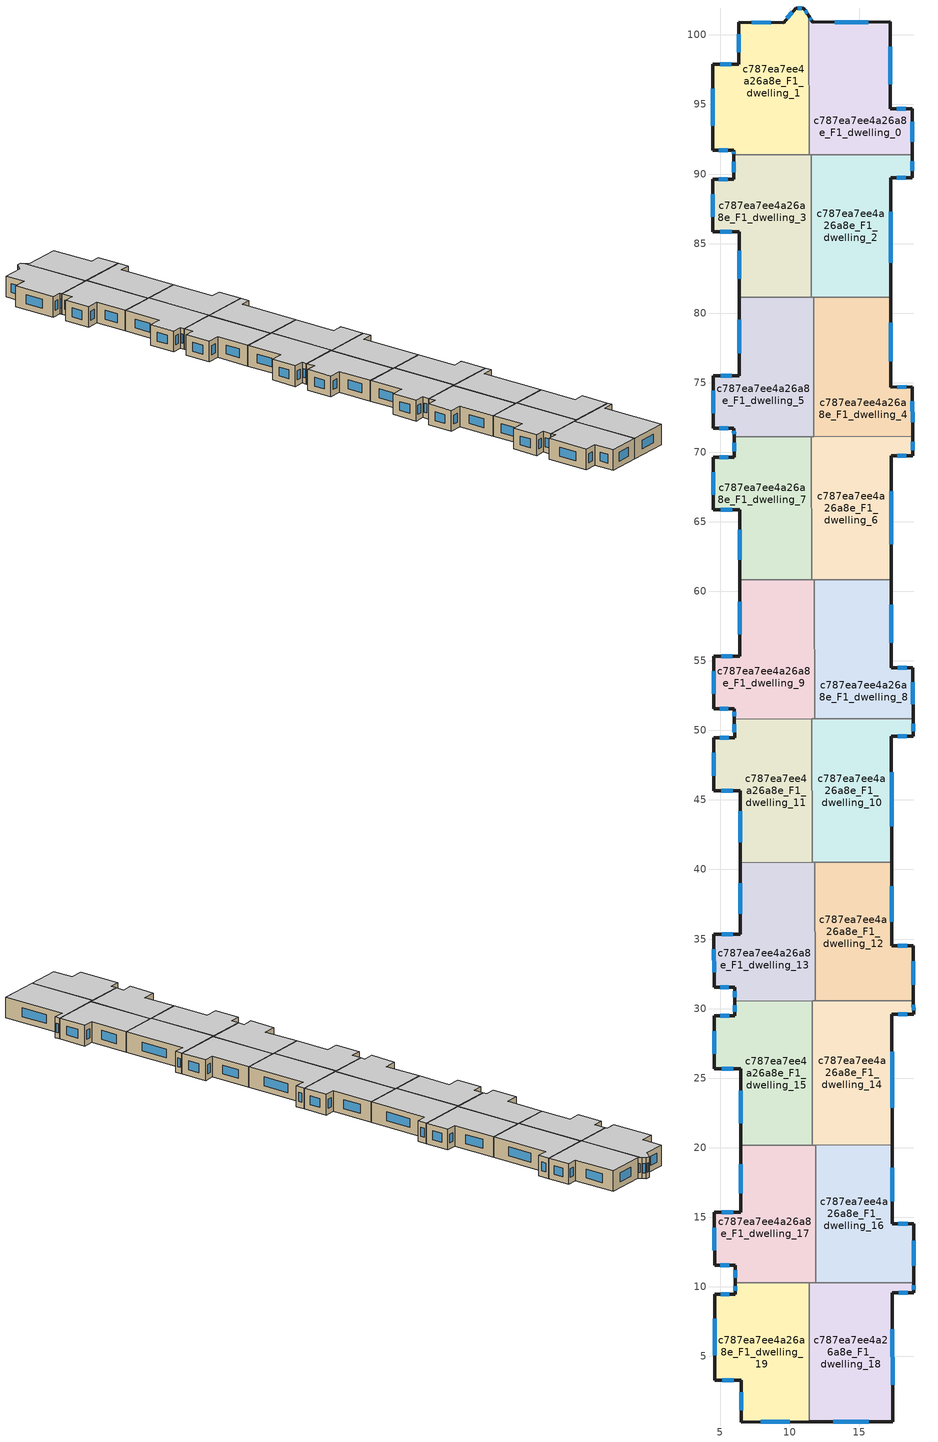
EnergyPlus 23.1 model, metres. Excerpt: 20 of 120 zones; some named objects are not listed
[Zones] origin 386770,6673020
c787ea7ee4a26a8e_F1_dwelling_0
 floor to c787ea7ee4a26a8e_F0_dwelling_0 (EU_floor_Construction): 17.23,100.93 17.24,94.68 18.79,94.68 18.8,91.4 11.39,91.39 11.37,101.36 11.64,100.92 z3
 wall outside (EU_wall_Construction): 18.8,91.4 18.79,94.68 17.24,94.68 17.23,100.93 11.64,100.92 11.37,101.36 z3:6
 wall to c787ea7ee4a26a8e_F1_dwelling_1 (EU_wall_Construction): 11.37,101.36 11.39,91.39 z3:6
 wall to c787ea7ee4a26a8e_F1_dwelling_2 (EU_wall_Construction): 11.54,91.39 18.8,91.4 z3:6
 wall to c787ea7ee4a26a8e_F1_dwelling_3 (EU_wall_Construction): 11.39,91.39 11.54,91.39 z3:6
 window (EU_Window_Construction): 17.24,96.47 17.24,99.14 / 18.35,94.68 17.69,94.68 / 18.8,92.34 18.79,93.74 / 11.56,101.04 11.45,101.24 / 15.63,100.93 13.24,100.92 z3.86:5.14
 ceiling to c787ea7ee4a26a8e_F2_dwelling_0 (EU_floor_Construction): 18.8,91.4 18.79,94.68 17.24,94.68 17.23,100.93 11.64,100.92 11.37,101.36 11.39,91.39 z6
c787ea7ee4a26a8e_F1_dwelling_1
 floor to c787ea7ee4a26a8e_F0_dwelling_1 (EU_floor_Construction): 11.03,101.93 11.37,101.36 11.39,91.39 5.96,91.38 5.96,91.71 4.46,91.71 4.45,97.89 6.35,97.89 6.34,100.91 9.56,100.88 10.42,101.93 z3
 wall outside (EU_wall_Construction): 11.37,101.36 11.03,101.93 10.42,101.93 9.56,100.88 6.34,100.91 6.35,97.89 4.45,97.89 4.46,91.71 5.96,91.71 5.96,91.38 z3:6
 wall to c787ea7ee4a26a8e_F1_dwelling_3 (EU_wall_Construction): 5.96,91.38 11.39,91.39 z3:6
 window (EU_Window_Construction): 5.96,91.62 5.96,91.47 / 4.89,91.71 5.53,91.71 / 4.45,96.12 4.46,93.48 / 5.81,97.89 4.99,97.89 / 6.35,100.05 6.35,98.75 / 8.64,100.89 7.26,100.9 / 10.17,101.63 9.8,101.18 / 10.85,101.93 10.59,101.93 / 11.27,101.52 11.12,101.77 z3.86:5.14
 ceiling to c787ea7ee4a26a8e_F2_dwelling_1 (EU_floor_Construction): 11.39,91.39 11.37,101.36 11.03,101.93 10.42,101.93 9.56,100.88 6.34,100.91 6.35,97.89 4.45,97.89 4.46,91.71 5.96,91.71 5.96,91.38 z6
c787ea7ee4a26a8e_F1_dwelling_10
 floor to c787ea7ee4a26a8e_F0_dwelling_10 (EU_floor_Construction): 18.86,50.83 18.87,49.58 17.32,49.57 17.33,40.51 11.61,40.5 11.59,50.82 11.78,50.82 z3
 wall outside (EU_wall_Construction): 17.33,40.51 17.32,49.57 18.87,49.58 18.86,50.83 z3:6
 wall to c787ea7ee4a26a8e_F1_dwelling_8 (EU_wall_Construction): 18.86,50.83 11.78,50.82 z3:6
 wall to c787ea7ee4a26a8e_F1_dwelling_11 (EU_wall_Construction): 11.59,50.82 11.61,40.5 z3:6
 wall to c787ea7ee4a26a8e_F1_dwelling_12 (EU_wall_Construction): 11.82,40.5 17.33,40.51 z3:6
 wall to c787ea7ee4a26a8e_F1_dwelling_9 (EU_wall_Construction): 11.78,50.82 11.59,50.82 z3:6
 wall to c787ea7ee4a26a8e_F1_dwelling_13 (EU_wall_Construction): 11.61,40.5 11.82,40.5 z3:6
 window (EU_Window_Construction): 18.87,49.93 18.87,50.47 / 17.76,49.57 18.42,49.57 / 17.33,43.1 17.32,46.98 z3.86:5.14
 ceiling to c787ea7ee4a26a8e_F2_dwelling_10 (EU_floor_Construction): 17.33,40.51 17.32,49.57 18.87,49.58 18.86,50.83 11.78,50.82 11.59,50.82 11.61,40.5 z6
c787ea7ee4a26a8e_F1_dwelling_11
 floor to c787ea7ee4a26a8e_F0_dwelling_11 (EU_floor_Construction): 11.59,50.82 11.61,40.5 6.45,40.49 6.44,45.67 4.54,45.67 4.53,49.46 6.03,49.46 6.03,50.81 z3
 wall outside (EU_wall_Construction): 6.03,50.81 6.03,49.46 4.53,49.46 4.54,45.67 6.44,45.67 6.45,40.49 z3:6
 wall to c787ea7ee4a26a8e_F1_dwelling_9 (EU_wall_Construction): 11.59,50.82 6.03,50.81 z3:6
 wall to c787ea7ee4a26a8e_F1_dwelling_13 (EU_wall_Construction): 6.45,40.49 11.61,40.5 z3:6
 window (EU_Window_Construction): 4.53,48.38 4.54,46.75 / 5.6,49.46 4.96,49.46 / 6.03,50.43 6.03,49.85 / 6.44,44.19 6.44,41.97 / 5.08,45.67 5.89,45.67 z3.86:5.14
 ceiling to c787ea7ee4a26a8e_F2_dwelling_11 (EU_floor_Construction): 11.61,40.5 11.59,50.82 6.03,50.81 6.03,49.46 4.53,49.46 4.54,45.67 6.44,45.67 6.45,40.49 z6
c787ea7ee4a26a8e_F1_dwelling_12
 floor to c787ea7ee4a26a8e_F0_dwelling_12 (EU_floor_Construction): 17.33,40.51 17.34,34.52 18.89,34.52 18.9,30.57 11.83,30.55 11.82,40.5 z3
 wall outside (EU_wall_Construction): 18.9,30.57 18.89,34.52 17.34,34.52 17.33,40.51 z3:6
 wall to c787ea7ee4a26a8e_F1_dwelling_13 (EU_wall_Construction): 11.82,40.5 11.83,30.55 z3:6
 wall to c787ea7ee4a26a8e_F1_dwelling_14 (EU_wall_Construction): 11.83,30.55 18.9,30.57 z3:6
 window (EU_Window_Construction): 18.45,34.52 17.78,34.52 / 18.9,31.7 18.89,33.39 / 17.34,36.23 17.33,38.8 z3.86:5.14
 ceiling to c787ea7ee4a26a8e_F2_dwelling_12 (EU_floor_Construction): 18.9,30.57 18.89,34.52 17.34,34.52 17.33,40.51 11.82,40.5 11.83,30.55 z6
c787ea7ee4a26a8e_F1_dwelling_13
 floor to c787ea7ee4a26a8e_F0_dwelling_13 (EU_floor_Construction): 11.82,40.5 11.83,30.55 6.06,30.54 6.06,31.55 4.56,31.55 4.55,35.33 6.45,35.34 6.45,40.49 z3
 wall outside (EU_wall_Construction): 6.45,40.49 6.45,35.34 4.55,35.33 4.56,31.55 6.06,31.55 6.06,30.54 z3:6
 wall to c787ea7ee4a26a8e_F1_dwelling_15 (EU_wall_Construction): 6.06,30.54 11.61,30.55 z3:6
 wall to c787ea7ee4a26a8e_F1_dwelling_14 (EU_wall_Construction): 11.61,30.55 11.83,30.55 z3:6
 window (EU_Window_Construction): 6.06,31.26 6.06,30.83 / 4.99,31.55 5.63,31.55 / 4.56,34.25 4.56,32.63 / 5.91,35.34 5.1,35.34 / 6.45,39.02 6.45,36.81 z3.86:5.14
 ceiling to c787ea7ee4a26a8e_F2_dwelling_13 (EU_floor_Construction): 11.83,30.55 11.82,40.5 6.45,40.49 6.45,35.34 4.55,35.33 4.56,31.55 6.06,31.55 6.06,30.54 z6
c787ea7ee4a26a8e_F1_dwelling_14
 floor to c787ea7ee4a26a8e_F0_dwelling_14 (EU_floor_Construction): 18.9,30.57 18.9,29.58 17.35,29.58 17.37,20.2 11.63,20.18 11.61,30.55 z3
 wall outside (EU_wall_Construction): 17.37,20.2 17.35,29.58 18.9,29.58 18.9,30.57 z3:6
 wall to c787ea7ee4a26a8e_F1_dwelling_15 (EU_wall_Construction): 11.61,30.55 11.63,20.18 z3:6
 wall to c787ea7ee4a26a8e_F1_dwelling_16 (EU_wall_Construction): 11.86,20.19 17.37,20.2 z3:6
 wall to c787ea7ee4a26a8e_F1_dwelling_17 (EU_wall_Construction): 11.63,20.18 11.86,20.19 z3:6
 window (EU_Window_Construction): 17.79,29.58 18.46,29.58 / 17.36,22.88 17.36,26.9 / 18.9,29.86 18.9,30.28 z3.86:5.14
 ceiling to c787ea7ee4a26a8e_F2_dwelling_14 (EU_floor_Construction): 17.37,20.2 17.35,29.58 18.9,29.58 18.9,30.57 11.61,30.55 11.63,20.18 z6
c787ea7ee4a26a8e_F1_dwelling_15
 floor to c787ea7ee4a26a8e_F0_dwelling_15 (EU_floor_Construction): 11.61,30.55 11.63,20.18 6.48,20.18 6.47,25.68 4.57,25.68 4.56,29.47 6.06,29.47 6.06,30.54 z3
 wall outside (EU_wall_Construction): 6.06,30.54 6.06,29.47 4.56,29.47 4.57,25.68 6.47,25.68 6.48,20.18 z3:6
 wall to c787ea7ee4a26a8e_F1_dwelling_17 (EU_wall_Construction): 6.48,20.18 11.63,20.18 z3:6
 window (EU_Window_Construction): 4.57,28.38 4.57,26.76 / 5.64,29.47 4.99,29.47 / 6.06,30.24 6.06,29.78 / 6.47,24.11 6.48,21.75 / 5.11,25.68 5.93,25.68 z3.86:5.14
 ceiling to c787ea7ee4a26a8e_F2_dwelling_15 (EU_floor_Construction): 11.63,20.18 11.61,30.55 6.06,30.54 6.06,29.47 4.56,29.47 4.57,25.68 6.47,25.68 6.48,20.18 z6
c787ea7ee4a26a8e_F1_dwelling_16
 floor to c787ea7ee4a26a8e_F0_dwelling_16 (EU_floor_Construction): 17.37,20.2 17.38,14.52 18.92,14.52 18.93,10.3 11.88,10.29 11.86,20.19 z3
 wall outside (EU_wall_Construction): 18.93,10.3 18.92,14.52 17.38,14.52 17.37,20.2 z3:6
 wall to c787ea7ee4a26a8e_F1_dwelling_17 (EU_wall_Construction): 11.86,20.19 11.88,10.29 z3:6
 wall to c787ea7ee4a26a8e_F1_dwelling_18 (EU_wall_Construction): 11.88,10.29 18.93,10.3 z3:6
 window (EU_Window_Construction): 18.48,14.52 17.82,14.52 / 18.93,11.51 18.93,13.32 / 17.37,16.14 17.37,18.57 z3.86:5.14
 ceiling to c787ea7ee4a26a8e_F2_dwelling_16 (EU_floor_Construction): 18.93,10.3 18.92,14.52 17.38,14.52 17.37,20.2 11.86,20.19 11.88,10.29 z6
c787ea7ee4a26a8e_F1_dwelling_17
 floor to c787ea7ee4a26a8e_F0_dwelling_17 (EU_floor_Construction): 11.86,20.19 11.88,10.29 6.09,10.28 6.09,11.55 4.59,11.55 4.59,15.34 6.49,15.34 6.48,20.18 z3
 wall outside (EU_wall_Construction): 6.48,20.18 6.49,15.34 4.59,15.34 4.59,11.55 6.09,11.55 6.09,10.28 z3:6
 wall to c787ea7ee4a26a8e_F1_dwelling_19 (EU_wall_Construction): 6.09,10.28 11.39,10.29 z3:6
 wall to c787ea7ee4a26a8e_F1_dwelling_18 (EU_wall_Construction): 11.39,10.29 11.88,10.29 z3:6
 window (EU_Window_Construction): 6.09,11.19 6.09,10.64 / 5.02,11.55 5.66,11.55 / 4.59,14.26 4.59,12.63 / 5.94,15.34 5.13,15.34 / 6.48,18.8 6.48,16.72 z3.86:5.14
 ceiling to c787ea7ee4a26a8e_F2_dwelling_17 (EU_floor_Construction): 11.88,10.29 11.86,20.19 6.48,20.18 6.49,15.34 4.59,15.34 4.59,11.55 6.09,11.55 6.09,10.28 z6
c787ea7ee4a26a8e_F1_dwelling_18
 floor to c787ea7ee4a26a8e_F0_dwelling_18 (EU_floor_Construction): 18.93,10.3 18.93,9.58 17.38,9.58 17.4,0.29 11.41,0.29 11.39,10.29 z3
 wall outside (EU_wall_Construction): 11.41,0.29 17.4,0.29 17.38,9.58 18.93,9.58 18.93,10.3 z3:6
 wall to c787ea7ee4a26a8e_F1_dwelling_19 (EU_wall_Construction): 11.39,10.29 11.41,0.29 z3:6
 window (EU_Window_Construction): 17.83,9.58 18.49,9.58 / 17.39,2.95 17.39,6.93 / 13.12,0.29 15.69,0.29 / 18.93,9.79 18.93,10.09 z3.86:5.14
 ceiling to c787ea7ee4a26a8e_F2_dwelling_18 (EU_floor_Construction): 17.4,0.29 17.38,9.58 18.93,9.58 18.93,10.3 11.39,10.29 11.41,0.29 z6
c787ea7ee4a26a8e_F1_dwelling_19
 floor to c787ea7ee4a26a8e_F0_dwelling_19 (EU_floor_Construction): 11.39,10.29 11.41,0.29 6.51,0.28 6.51,3.3 4.61,3.29 4.6,9.47 6.1,9.47 6.09,10.28 z3
 wall outside (EU_wall_Construction): 6.09,10.28 6.1,9.47 4.6,9.47 4.61,3.29 6.51,3.3 6.51,0.28 11.41,0.29 z3:6
 window (EU_Window_Construction): 4.6,7.71 4.6,5.06 / 5.67,9.47 5.03,9.47 / 6.1,10.05 6.1,9.7 / 7.91,0.28 10.01,0.28 / 6.51,2.43 6.51,1.14 / 5.15,3.29 5.96,3.3 z3.86:5.14
 ceiling to c787ea7ee4a26a8e_F2_dwelling_19 (EU_floor_Construction): 11.41,0.29 11.39,10.29 6.09,10.28 6.1,9.47 4.6,9.47 4.61,3.29 6.51,3.3 6.51,0.28 z6
c787ea7ee4a26a8e_F1_dwelling_2
 floor to c787ea7ee4a26a8e_F0_dwelling_2 (EU_floor_Construction): 18.8,91.4 18.8,89.74 17.25,89.74 17.27,81.15 11.56,81.14 11.54,91.39 z3
 wall outside (EU_wall_Construction): 17.27,81.15 17.25,89.74 18.8,89.74 18.8,91.4 z3:6
 wall to c787ea7ee4a26a8e_F1_dwelling_3 (EU_wall_Construction): 11.54,91.39 11.56,81.14 z3:6
 wall to c787ea7ee4a26a8e_F1_dwelling_4 (EU_wall_Construction): 11.73,81.14 17.27,81.15 z3:6
 wall to c787ea7ee4a26a8e_F1_dwelling_5 (EU_wall_Construction): 11.56,81.14 11.73,81.14 z3:6
 window (EU_Window_Construction): 17.69,89.74 18.36,89.74 / 17.26,83.6 17.26,87.29 / 18.8,90.22 18.8,90.93 z3.86:5.14
 ceiling to c787ea7ee4a26a8e_F2_dwelling_2 (EU_floor_Construction): 17.27,81.15 17.25,89.74 18.8,89.74 18.8,91.4 11.54,91.39 11.56,81.14 z6
c787ea7ee4a26a8e_F1_dwelling_3
 floor to c787ea7ee4a26a8e_F0_dwelling_3 (EU_floor_Construction): 11.54,91.39 11.56,81.14 6.38,81.13 6.37,85.84 4.47,85.84 4.46,89.63 5.96,89.63 5.96,91.38 z3
 wall outside (EU_wall_Construction): 5.96,91.38 5.96,89.63 4.46,89.63 4.47,85.84 6.37,85.84 6.38,81.13 z3:6
 wall to c787ea7ee4a26a8e_F1_dwelling_5 (EU_wall_Construction): 6.38,81.13 11.56,81.14 z3:6
 window (EU_Window_Construction): 4.47,88.55 4.47,86.92 / 5.54,89.63 4.89,89.63 / 5.96,90.88 5.96,90.13 / 6.37,84.5 6.38,82.48 / 5.01,85.84 5.83,85.84 z3.86:5.14
 ceiling to c787ea7ee4a26a8e_F2_dwelling_3 (EU_floor_Construction): 11.56,81.14 11.54,91.39 5.96,91.38 5.96,89.63 4.46,89.63 4.47,85.84 6.37,85.84 6.38,81.13 z6
c787ea7ee4a26a8e_F1_dwelling_4
 floor to c787ea7ee4a26a8e_F0_dwelling_4 (EU_floor_Construction): 17.27,81.15 17.28,74.69 18.83,74.69 18.83,71.13 11.74,71.12 11.72,81.14 z3
 wall outside (EU_wall_Construction): 18.83,71.13 18.83,74.69 17.28,74.69 17.27,81.15 z3:6
 wall to c787ea7ee4a26a8e_F1_dwelling_5 (EU_wall_Construction): 11.72,81.14 11.74,71.12 z3:6
 wall to c787ea7ee4a26a8e_F1_dwelling_6 (EU_wall_Construction): 11.74,71.12 18.83,71.13 z3:6
 window (EU_Window_Construction): 17.27,76.53 17.27,79.3 / 18.38,74.69 17.72,74.69 / 18.83,72.15 18.83,73.67 z3.86:5.14
 ceiling to c787ea7ee4a26a8e_F2_dwelling_4 (EU_floor_Construction): 18.83,71.13 18.83,74.69 17.28,74.69 17.27,81.15 11.72,81.14 11.74,71.12 z6
c787ea7ee4a26a8e_F1_dwelling_5
 floor to c787ea7ee4a26a8e_F0_dwelling_5 (EU_floor_Construction): 11.72,81.14 11.74,71.12 5.99,71.11 5.99,71.72 4.49,71.71 4.49,75.5 6.39,75.51 6.38,81.13 z3
 wall outside (EU_wall_Construction): 6.38,81.13 6.39,75.51 4.49,75.5 4.49,71.71 5.99,71.72 5.99,71.11 z3:6
 wall to c787ea7ee4a26a8e_F1_dwelling_7 (EU_wall_Construction): 5.99,71.11 11.56,71.12 z3:6
 wall to c787ea7ee4a26a8e_F1_dwelling_6 (EU_wall_Construction): 11.56,71.12 11.74,71.12 z3:6
 window (EU_Window_Construction): 4.92,71.72 5.57,71.72 / 4.49,74.42 4.49,72.8 / 5.84,75.51 5.03,75.51 / 6.38,79.52 6.38,77.11 / 5.99,71.54 5.99,71.28 z3.86:5.14
 ceiling to c787ea7ee4a26a8e_F2_dwelling_5 (EU_floor_Construction): 11.74,71.12 11.72,81.14 6.38,81.13 6.39,75.51 4.49,75.5 4.49,71.71 5.99,71.72 5.99,71.11 z6
c787ea7ee4a26a8e_F1_dwelling_6
 floor to c787ea7ee4a26a8e_F0_dwelling_6 (EU_floor_Construction): 18.83,71.13 18.83,69.75 17.28,69.75 17.3,60.83 11.58,60.82 11.56,71.12 z3
 wall outside (EU_wall_Construction): 17.3,60.83 17.28,69.75 18.83,69.75 18.83,71.13 z3:6
 wall to c787ea7ee4a26a8e_F1_dwelling_7 (EU_wall_Construction): 11.56,71.12 11.58,60.82 z3:6
 wall to c787ea7ee4a26a8e_F1_dwelling_8 (EU_wall_Construction): 11.76,60.82 17.3,60.83 z3:6
 wall to c787ea7ee4a26a8e_F1_dwelling_9 (EU_wall_Construction): 11.58,60.82 11.76,60.82 z3:6
 window (EU_Window_Construction): 17.73,69.75 18.39,69.75 / 17.29,63.38 17.29,67.2 / 18.83,70.14 18.83,70.74 z3.86:5.14
 ceiling to c787ea7ee4a26a8e_F2_dwelling_6 (EU_floor_Construction): 17.3,60.83 17.28,69.75 18.83,69.75 18.83,71.13 11.56,71.12 11.58,60.82 z6
c787ea7ee4a26a8e_F1_dwelling_7
 floor to c787ea7ee4a26a8e_F0_dwelling_7 (EU_floor_Construction): 11.56,71.12 11.58,60.82 6.41,60.81 6.4,65.85 4.5,65.85 4.5,69.64 6,69.64 5.99,71.11 z3
 wall outside (EU_wall_Construction): 5.99,71.11 6,69.64 4.5,69.64 4.5,65.85 6.4,65.85 6.41,60.81 z3:6
 wall to c787ea7ee4a26a8e_F1_dwelling_9 (EU_wall_Construction): 6.41,60.81 11.58,60.82 z3:6
 window (EU_Window_Construction): 4.5,68.55 4.5,66.93 / 5.57,69.64 4.93,69.64 / 6,70.69 6,70.06 / 6.41,64.41 6.41,62.25 / 5.05,65.85 5.86,65.85 z3.86:5.14
 ceiling to c787ea7ee4a26a8e_F2_dwelling_7 (EU_floor_Construction): 11.58,60.82 11.56,71.12 5.99,71.11 6,69.64 4.5,69.64 4.5,65.85 6.4,65.85 6.41,60.81 z6
c787ea7ee4a26a8e_F1_dwelling_8
 floor to c787ea7ee4a26a8e_F0_dwelling_8 (EU_floor_Construction): 17.3,60.83 17.31,54.51 18.86,54.51 18.86,50.83 11.78,50.82 11.77,60.82 z3
 wall outside (EU_wall_Construction): 18.86,50.83 18.86,54.51 17.31,54.51 17.3,60.83 z3:6
 wall to c787ea7ee4a26a8e_F1_dwelling_9 (EU_wall_Construction): 11.77,60.82 11.78,50.82 z3:6
 window (EU_Window_Construction): 18.42,54.51 17.75,54.51 / 18.86,51.89 18.86,53.46 / 17.31,56.32 17.3,59.02 z3.86:5.14
 ceiling to c787ea7ee4a26a8e_F2_dwelling_8 (EU_floor_Construction): 18.86,50.83 18.86,54.51 17.31,54.51 17.3,60.83 11.77,60.82 11.78,50.82 z6
c787ea7ee4a26a8e_F1_dwelling_9
 floor to c787ea7ee4a26a8e_F0_dwelling_9 (EU_floor_Construction): 11.77,60.82 11.78,50.82 6.03,50.81 6.03,51.54 4.53,51.54 4.52,55.33 6.42,55.33 6.41,60.81 z3
 wall outside (EU_wall_Construction): 6.41,60.81 6.42,55.33 4.52,55.33 4.53,51.54 6.03,51.54 6.03,50.81 z3:6
 window (EU_Window_Construction): 6.03,51.33 6.03,51.02 / 4.96,51.54 5.6,51.54 / 4.52,54.25 4.53,52.62 / 5.88,55.33 5.06,55.33 / 6.41,59.25 6.42,56.9 z3.86:5.14
 ceiling to c787ea7ee4a26a8e_F2_dwelling_9 (EU_floor_Construction): 11.78,50.82 11.77,60.82 6.41,60.81 6.42,55.33 4.52,55.33 4.53,51.54 6.03,51.54 6.03,50.81 z6
[Building]
EU S2 Campaign: North Axis=0; Terrain=City; Solar Distribution=FullExterior
[Site:Location]
Helsinki-Vantaa.AP: Latitude=60.317; Longitude=24.963; Time Zone=2; Elevation=54.6
[SizingPeriod:WeatherFileDays]
AnnualSizingPeriod: Begin Month=1; Begin Day of Month=1; End Month=12; End Day of Month=31; Day of Week for Start Day=Monday; Use Weather File Daylight Saving Period=No; Use Weather File Rain and Snow Indicators=No
[MATERIAL]
EU_InternalMass_Material: Roughness=MediumRough; Thickness=0.1; Conductivity=1; Density=1800; Specific Heat=900; Thermal Absorptance=0.9; Solar Absorptance=0.7; Visible Absorptance=0.7
[MATERIAL:NOMASS] Roughness=MediumRough; Thermal Absorptance=0.9; Solar Absorptance=0.7; Visible Absorptance=0.7
Name | Thermal Resistance
EU_wall_NoMass | 2.29768
EU_floor_NoMass | 2.06791
[WINDOWMATERIAL:SIMPLEGLAZINGSYSTEM]
EU_Window_SimpleGlazing: UFactor=2.12775; Solar Heat Gain Coefficient=0.7; Visible Transmittance=0.7
[CONSTRUCTION]
EU_wall_Construction: EU_wall_NoMass
EU_floor_Construction: EU_floor_NoMass
EU_Window_Construction: EU_Window_SimpleGlazing
EU_InternalMass_Construction: EU_InternalMass_Material
[ZONE] Type=1; Multiplier=1; Ceiling Height=autocalculate; Floor Area=autocalculate; Part of Total Floor Area=Yes
Name | Volume
c787ea7ee4a26a8e_F1_dwelling_0; c787ea7ee4a26a8e_F1_dwelling_18; c787ea7ee4a26a8e_F1_dwelling_5 | 183.059
c787ea7ee4a26a8e_F1_dwelling_1 | 183.047
c787ea7ee4a26a8e_F1_dwelling_10 | 183.073
c787ea7ee4a26a8e_F1_dwelling_11 | 183.042
c787ea7ee4a26a8e_F1_dwelling_12 | 183.049
c787ea7ee4a26a8e_F1_dwelling_13 | 183.056
c787ea7ee4a26a8e_F1_dwelling_14 | 183.06
c787ea7ee4a26a8e_F1_dwelling_15 | 183.078
c787ea7ee4a26a8e_F1_dwelling_16 | 183.072
c787ea7ee4a26a8e_F1_dwelling_17; c787ea7ee4a26a8e_F1_dwelling_6; c787ea7ee4a26a8e_F1_dwelling_7 | 183.051
c787ea7ee4a26a8e_F1_dwelling_19 | 183.057
c787ea7ee4a26a8e_F1_dwelling_2 | 183.034
c787ea7ee4a26a8e_F1_dwelling_3 | 183.075
c787ea7ee4a26a8e_F1_dwelling_4 | 183.066
c787ea7ee4a26a8e_F1_dwelling_8 | 183.086
c787ea7ee4a26a8e_F1_dwelling_9 | 183.045
[INTERNALMASS] Construction=EU_InternalMass_Construction
Name | Zone or ZoneList | Surface Area
c787ea7ee4a26a8e_F1_dwelling_0_EU_InternalMass | c787ea7ee4a26a8e_F1_dwelling_0 | 61.02
c787ea7ee4a26a8e_F1_dwelling_1_EU_InternalMass | c787ea7ee4a26a8e_F1_dwelling_1 | 61.0171
c787ea7ee4a26a8e_F1_dwelling_2_EU_InternalMass | c787ea7ee4a26a8e_F1_dwelling_2 | 61.0112
c787ea7ee4a26a8e_F1_dwelling_3_EU_InternalMass | c787ea7ee4a26a8e_F1_dwelling_3 | 61.0241
c787ea7ee4a26a8e_F1_dwelling_4_EU_InternalMass | c787ea7ee4a26a8e_F1_dwelling_4 | 61.0234
c787ea7ee4a26a8e_F1_dwelling_5_EU_InternalMass | c787ea7ee4a26a8e_F1_dwelling_5 | 61.0189
c787ea7ee4a26a8e_F1_dwelling_6_EU_InternalMass | c787ea7ee4a26a8e_F1_dwelling_6 | 61.0182
c787ea7ee4a26a8e_F1_dwelling_7_EU_InternalMass | c787ea7ee4a26a8e_F1_dwelling_7 | 61.0166
c787ea7ee4a26a8e_F1_dwelling_8_EU_InternalMass | c787ea7ee4a26a8e_F1_dwelling_8 | 61.0287
c787ea7ee4a26a8e_F1_dwelling_9_EU_InternalMass | c787ea7ee4a26a8e_F1_dwelling_9 | 61.0157
c787ea7ee4a26a8e_F1_dwelling_10_EU_InternalMass | c787ea7ee4a26a8e_F1_dwelling_10 | 61.0269
c787ea7ee4a26a8e_F1_dwelling_11_EU_InternalMass | c787ea7ee4a26a8e_F1_dwelling_11 | 61.0147
c787ea7ee4a26a8e_F1_dwelling_12_EU_InternalMass | c787ea7ee4a26a8e_F1_dwelling_12 | 61.0157
c787ea7ee4a26a8e_F1_dwelling_13_EU_InternalMass | c787ea7ee4a26a8e_F1_dwelling_13 | 61.0181
c787ea7ee4a26a8e_F1_dwelling_14_EU_InternalMass | c787ea7ee4a26a8e_F1_dwelling_14 | 61.0177
c787ea7ee4a26a8e_F1_dwelling_15_EU_InternalMass | c787ea7ee4a26a8e_F1_dwelling_15 | 61.0261
c787ea7ee4a26a8e_F1_dwelling_16_EU_InternalMass | c787ea7ee4a26a8e_F1_dwelling_16 | 61.0246
c787ea7ee4a26a8e_F1_dwelling_17_EU_InternalMass | c787ea7ee4a26a8e_F1_dwelling_17 | 61.0175
c787ea7ee4a26a8e_F1_dwelling_18_EU_InternalMass | c787ea7ee4a26a8e_F1_dwelling_18 | 61.0214
c787ea7ee4a26a8e_F1_dwelling_19_EU_InternalMass | c787ea7ee4a26a8e_F1_dwelling_19 | 61.0203
[OTHEREQUIPMENT] Fuel Type=Electricity; Design Level Calculation Method=Watts/Area; Power per Zone Floor Area=1; Fraction Latent=0; Fraction Radiant=0; Fraction Lost=0; Carbon Dioxide Generation Rate=0; EndUse Subcategory=EU_Step8_InternalGains
Name | Zone or ZoneList or Space or SpaceList | Schedule
EU_Step8_InternalGain_c787ea7ee4a26a8e_F1_dwelling_0_f000 | c787ea7ee4a26a8e_F1_dwelling_0 | EU_Step8_GainSchedule_c787ea7ee4a26a8e_F1_dwelling_0_f000
EU_Step8_InternalGain_c787ea7ee4a26a8e_F1_dwelling_1_f000 | c787ea7ee4a26a8e_F1_dwelling_1 | EU_Step8_GainSchedule_c787ea7ee4a26a8e_F1_dwelling_1_f000
EU_Step8_InternalGain_c787ea7ee4a26a8e_F1_dwelling_2_f000 | c787ea7ee4a26a8e_F1_dwelling_2 | EU_Step8_GainSchedule_c787ea7ee4a26a8e_F1_dwelling_2_f000
EU_Step8_InternalGain_c787ea7ee4a26a8e_F1_dwelling_3_f000 | c787ea7ee4a26a8e_F1_dwelling_3 | EU_Step8_GainSchedule_c787ea7ee4a26a8e_F1_dwelling_3_f000
EU_Step8_InternalGain_c787ea7ee4a26a8e_F1_dwelling_4_f000 | c787ea7ee4a26a8e_F1_dwelling_4 | EU_Step8_GainSchedule_c787ea7ee4a26a8e_F1_dwelling_4_f000
EU_Step8_InternalGain_c787ea7ee4a26a8e_F1_dwelling_5_f000 | c787ea7ee4a26a8e_F1_dwelling_5 | EU_Step8_GainSchedule_c787ea7ee4a26a8e_F1_dwelling_5_f000
EU_Step8_InternalGain_c787ea7ee4a26a8e_F1_dwelling_6_f000 | c787ea7ee4a26a8e_F1_dwelling_6 | EU_Step8_GainSchedule_c787ea7ee4a26a8e_F1_dwelling_6_f000
EU_Step8_InternalGain_c787ea7ee4a26a8e_F1_dwelling_7_f000 | c787ea7ee4a26a8e_F1_dwelling_7 | EU_Step8_GainSchedule_c787ea7ee4a26a8e_F1_dwelling_7_f000
EU_Step8_InternalGain_c787ea7ee4a26a8e_F1_dwelling_8_f000 | c787ea7ee4a26a8e_F1_dwelling_8 | EU_Step8_GainSchedule_c787ea7ee4a26a8e_F1_dwelling_8_f000
EU_Step8_InternalGain_c787ea7ee4a26a8e_F1_dwelling_9_f000 | c787ea7ee4a26a8e_F1_dwelling_9 | EU_Step8_GainSchedule_c787ea7ee4a26a8e_F1_dwelling_9_f000
EU_Step8_InternalGain_c787ea7ee4a26a8e_F1_dwelling_10_f000 | c787ea7ee4a26a8e_F1_dwelling_10 | EU_Step8_GainSchedule_c787ea7ee4a26a8e_F1_dwelling_10_f000
EU_Step8_InternalGain_c787ea7ee4a26a8e_F1_dwelling_11_f000 | c787ea7ee4a26a8e_F1_dwelling_11 | EU_Step8_GainSchedule_c787ea7ee4a26a8e_F1_dwelling_11_f000
EU_Step8_InternalGain_c787ea7ee4a26a8e_F1_dwelling_12_f000 | c787ea7ee4a26a8e_F1_dwelling_12 | EU_Step8_GainSchedule_c787ea7ee4a26a8e_F1_dwelling_12_f000
EU_Step8_InternalGain_c787ea7ee4a26a8e_F1_dwelling_13_f000 | c787ea7ee4a26a8e_F1_dwelling_13 | EU_Step8_GainSchedule_c787ea7ee4a26a8e_F1_dwelling_13_f000
EU_Step8_InternalGain_c787ea7ee4a26a8e_F1_dwelling_14_f000 | c787ea7ee4a26a8e_F1_dwelling_14 | EU_Step8_GainSchedule_c787ea7ee4a26a8e_F1_dwelling_14_f000
EU_Step8_InternalGain_c787ea7ee4a26a8e_F1_dwelling_15_f000 | c787ea7ee4a26a8e_F1_dwelling_15 | EU_Step8_GainSchedule_c787ea7ee4a26a8e_F1_dwelling_15_f000
EU_Step8_InternalGain_c787ea7ee4a26a8e_F1_dwelling_16_f000 | c787ea7ee4a26a8e_F1_dwelling_16 | EU_Step8_GainSchedule_c787ea7ee4a26a8e_F1_dwelling_16_f000
EU_Step8_InternalGain_c787ea7ee4a26a8e_F1_dwelling_17_f000 | c787ea7ee4a26a8e_F1_dwelling_17 | EU_Step8_GainSchedule_c787ea7ee4a26a8e_F1_dwelling_17_f000
EU_Step8_InternalGain_c787ea7ee4a26a8e_F1_dwelling_18_f000 | c787ea7ee4a26a8e_F1_dwelling_18 | EU_Step8_GainSchedule_c787ea7ee4a26a8e_F1_dwelling_18_f000
EU_Step8_InternalGain_c787ea7ee4a26a8e_F1_dwelling_19_f000 | c787ea7ee4a26a8e_F1_dwelling_19 | EU_Step8_GainSchedule_c787ea7ee4a26a8e_F1_dwelling_19_f000
[ZONEVENTILATION:DESIGNFLOWRATE] Schedule=EU_AlwaysOn; Design Flow Rate Calculation Method=AirChanges/Hour; Air Changes per Hour=0.580295; Ventilation Type=Natural; Fan Pressure Rise=0; Fan Total Efficiency=1; Constant Term Coefficient=1; Temperature Term Coefficient=0; Velocity Term Coefficient=0; Velocity Squared Term Coefficient=0; Minimum Indoor Temperature=-100; Maximum Indoor Temperature=100; Delta Temperature=-100; Minimum Outdoor Temperature=-100; Maximum Outdoor Temperature=100; Maximum Wind Speed=40
Name | Zone or ZoneList or Space or SpaceList
EU_ConstantAir_c787ea7ee4a26a8e_F1_dwelling_0 | c787ea7ee4a26a8e_F1_dwelling_0
EU_ConstantAir_c787ea7ee4a26a8e_F1_dwelling_1 | c787ea7ee4a26a8e_F1_dwelling_1
EU_ConstantAir_c787ea7ee4a26a8e_F1_dwelling_2 | c787ea7ee4a26a8e_F1_dwelling_2
EU_ConstantAir_c787ea7ee4a26a8e_F1_dwelling_3 | c787ea7ee4a26a8e_F1_dwelling_3
EU_ConstantAir_c787ea7ee4a26a8e_F1_dwelling_4 | c787ea7ee4a26a8e_F1_dwelling_4
EU_ConstantAir_c787ea7ee4a26a8e_F1_dwelling_5 | c787ea7ee4a26a8e_F1_dwelling_5
EU_ConstantAir_c787ea7ee4a26a8e_F1_dwelling_6 | c787ea7ee4a26a8e_F1_dwelling_6
EU_ConstantAir_c787ea7ee4a26a8e_F1_dwelling_7 | c787ea7ee4a26a8e_F1_dwelling_7
EU_ConstantAir_c787ea7ee4a26a8e_F1_dwelling_8 | c787ea7ee4a26a8e_F1_dwelling_8
EU_ConstantAir_c787ea7ee4a26a8e_F1_dwelling_9 | c787ea7ee4a26a8e_F1_dwelling_9
EU_ConstantAir_c787ea7ee4a26a8e_F1_dwelling_10 | c787ea7ee4a26a8e_F1_dwelling_10
EU_ConstantAir_c787ea7ee4a26a8e_F1_dwelling_11 | c787ea7ee4a26a8e_F1_dwelling_11
EU_ConstantAir_c787ea7ee4a26a8e_F1_dwelling_12 | c787ea7ee4a26a8e_F1_dwelling_12
EU_ConstantAir_c787ea7ee4a26a8e_F1_dwelling_13 | c787ea7ee4a26a8e_F1_dwelling_13
EU_ConstantAir_c787ea7ee4a26a8e_F1_dwelling_14 | c787ea7ee4a26a8e_F1_dwelling_14
EU_ConstantAir_c787ea7ee4a26a8e_F1_dwelling_15 | c787ea7ee4a26a8e_F1_dwelling_15
EU_ConstantAir_c787ea7ee4a26a8e_F1_dwelling_16 | c787ea7ee4a26a8e_F1_dwelling_16
EU_ConstantAir_c787ea7ee4a26a8e_F1_dwelling_17 | c787ea7ee4a26a8e_F1_dwelling_17
EU_ConstantAir_c787ea7ee4a26a8e_F1_dwelling_18 | c787ea7ee4a26a8e_F1_dwelling_18
EU_ConstantAir_c787ea7ee4a26a8e_F1_dwelling_19 | c787ea7ee4a26a8e_F1_dwelling_19
[HVACTEMPLATE:ZONE:IDEALLOADSAIRSYSTEM] System Availability Schedule=EU_AlwaysOn; Maximum Heating Supply Air Temperature=50; Minimum Cooling Supply Air Temperature=13; Maximum Heating Supply Air Humidity Ratio=0.0156; Minimum Cooling Supply Air Humidity Ratio=0.0077; Heating Limit=NoLimit; Cooling Limit=NoLimit; Heating Availability Schedule=EU_AlwaysOn; Cooling Availability Schedule=EU_CoolingOff; Dehumidification Control Type=ConstantSensibleHeatRatio; Cooling Sensible Heat Ratio=0.7; Dehumidification Setpoint=60; Humidification Control Type=None; Humidification Setpoint=30; Outdoor Air Method=None; Outdoor Air Flow Rate per Person=0.00944; Outdoor Air Flow Rate per Zone Floor Area=0; Outdoor Air Flow Rate per Zone=0; Demand Controlled Ventilation Type=None; Outdoor Air Economizer Type=NoEconomizer; Heat Recovery Type=None; Sensible Heat Recovery Effectiveness=0.7; Latent Heat Recovery Effectiveness=0.65
Name | Template Thermostat
c787ea7ee4a26a8e_F1_dwelling_0 | EU_HeatOnly_c787ea7ee4a26a8e_F1_dwelling_0
c787ea7ee4a26a8e_F1_dwelling_1 | EU_HeatOnly_c787ea7ee4a26a8e_F1_dwelling_1
c787ea7ee4a26a8e_F1_dwelling_2 | EU_HeatOnly_c787ea7ee4a26a8e_F1_dwelling_2
c787ea7ee4a26a8e_F1_dwelling_3 | EU_HeatOnly_c787ea7ee4a26a8e_F1_dwelling_3
c787ea7ee4a26a8e_F1_dwelling_4 | EU_HeatOnly_c787ea7ee4a26a8e_F1_dwelling_4
c787ea7ee4a26a8e_F1_dwelling_5 | EU_HeatOnly_c787ea7ee4a26a8e_F1_dwelling_5
c787ea7ee4a26a8e_F1_dwelling_6 | EU_HeatOnly_c787ea7ee4a26a8e_F1_dwelling_6
c787ea7ee4a26a8e_F1_dwelling_7 | EU_HeatOnly_c787ea7ee4a26a8e_F1_dwelling_7
c787ea7ee4a26a8e_F1_dwelling_8 | EU_HeatOnly_c787ea7ee4a26a8e_F1_dwelling_8
c787ea7ee4a26a8e_F1_dwelling_9 | EU_HeatOnly_c787ea7ee4a26a8e_F1_dwelling_9
c787ea7ee4a26a8e_F1_dwelling_10 | EU_HeatOnly_c787ea7ee4a26a8e_F1_dwelling_10
c787ea7ee4a26a8e_F1_dwelling_11 | EU_HeatOnly_c787ea7ee4a26a8e_F1_dwelling_11
c787ea7ee4a26a8e_F1_dwelling_12 | EU_HeatOnly_c787ea7ee4a26a8e_F1_dwelling_12
c787ea7ee4a26a8e_F1_dwelling_13 | EU_HeatOnly_c787ea7ee4a26a8e_F1_dwelling_13
c787ea7ee4a26a8e_F1_dwelling_14 | EU_HeatOnly_c787ea7ee4a26a8e_F1_dwelling_14
c787ea7ee4a26a8e_F1_dwelling_15 | EU_HeatOnly_c787ea7ee4a26a8e_F1_dwelling_15
c787ea7ee4a26a8e_F1_dwelling_16 | EU_HeatOnly_c787ea7ee4a26a8e_F1_dwelling_16
c787ea7ee4a26a8e_F1_dwelling_17 | EU_HeatOnly_c787ea7ee4a26a8e_F1_dwelling_17
c787ea7ee4a26a8e_F1_dwelling_18 | EU_HeatOnly_c787ea7ee4a26a8e_F1_dwelling_18
c787ea7ee4a26a8e_F1_dwelling_19 | EU_HeatOnly_c787ea7ee4a26a8e_F1_dwelling_19
[SIZING:ZONE] Zone Cooling Design Supply Air Temperature Input Method=SupplyAirTemperature; Zone Cooling Design Supply Air Temperature=13; Zone Heating Design Supply Air Temperature Input Method=SupplyAirTemperature; Zone Heating Design Supply Air Temperature=50; Zone Cooling Design Supply Air Humidity Ratio=0.008; Zone Heating Design Supply Air Humidity Ratio=0.008; Cooling Design Air Flow Method=DesignDay; Cooling Design Air Flow Rate=0; Cooling Minimum Air Flow per Zone Floor Area=0.000762; Cooling Minimum Air Flow=0; Cooling Minimum Air Flow Fraction=0.2; Heating Design Air Flow Method=DesignDay; Heating Design Air Flow Rate=0; Heating Maximum Air Flow per Zone Floor Area=0.002032; Heating Maximum Air Flow=0.141576; Heating Maximum Air Flow Fraction=0.3; Account for Dedicated Outdoor Air System=No; Dedicated Outdoor Air System Control Strategy=NeutralSupplyAir; Dedicated Outdoor Air Low Setpoint Temperature for Design=autosize; Dedicated Outdoor Air High Setpoint Temperature for Design=autosize; Zone Load Sizing Method=Sensible Load Only No Latent Load; Zone Latent Cooling Design Supply Air Humidity Ratio Input Method=HumidityRatioDifference; Zone Cooling Design Supply Air Humidity Ratio Difference=0.005; Zone Latent Heating Design Supply Air Humidity Ratio Input Method=HumidityRatioDifference; Zone Humidification Design Supply Air Humidity Ratio Difference=0.005
c787ea7ee4a26a8e_F1_dwelling_0; c787ea7ee4a26a8e_F1_dwelling_1; c787ea7ee4a26a8e_F1_dwelling_2; c787ea7ee4a26a8e_F1_dwelling_3; c787ea7ee4a26a8e_F1_dwelling_4; c787ea7ee4a26a8e_F1_dwelling_5; c787ea7ee4a26a8e_F1_dwelling_6; c787ea7ee4a26a8e_F1_dwelling_7; c787ea7ee4a26a8e_F1_dwelling_8; c787ea7ee4a26a8e_F1_dwelling_9; c787ea7ee4a26a8e_F1_dwelling_10; c787ea7ee4a26a8e_F1_dwelling_11; c787ea7ee4a26a8e_F1_dwelling_12; c787ea7ee4a26a8e_F1_dwelling_13; c787ea7ee4a26a8e_F1_dwelling_14; c787ea7ee4a26a8e_F1_dwelling_15; c787ea7ee4a26a8e_F1_dwelling_16; c787ea7ee4a26a8e_F1_dwelling_17; c787ea7ee4a26a8e_F1_dwelling_18; c787ea7ee4a26a8e_F1_dwelling_19
[SCHEDULE:CONSTANT]
Name | Hourly Value
EU_AlwaysOn | 1
EU_CoolingOff | 0
[SCHEDULE:FILE] Column Number=1; Rows to Skip at Top=0; Number of Hours of Data=8760; Column Separator=Comma; Interpolate to Timestep=No; Minutes per Item=60; Adjust Schedule for Daylight Savings=Yes
Name | File
EU_Step8_GainSchedule_c787ea7ee4a26a8e_F1_dwelling_0_f000 | ../../schedules/c787ea7ee4a26a8e/c787ea7ee4a26a8e_F1_dwelling_0_f000_gain.csv
EU_Step8_GainSchedule_c787ea7ee4a26a8e_F1_dwelling_1_f000 | ../../schedules/c787ea7ee4a26a8e/c787ea7ee4a26a8e_F1_dwelling_1_f000_gain.csv
EU_Step8_GainSchedule_c787ea7ee4a26a8e_F1_dwelling_2_f000 | ../../schedules/c787ea7ee4a26a8e/c787ea7ee4a26a8e_F1_dwelling_2_f000_gain.csv
EU_Step8_GainSchedule_c787ea7ee4a26a8e_F1_dwelling_3_f000 | ../../schedules/c787ea7ee4a26a8e/c787ea7ee4a26a8e_F1_dwelling_3_f000_gain.csv
EU_Step8_GainSchedule_c787ea7ee4a26a8e_F1_dwelling_4_f000 | ../../schedules/c787ea7ee4a26a8e/c787ea7ee4a26a8e_F1_dwelling_4_f000_gain.csv
EU_Step8_GainSchedule_c787ea7ee4a26a8e_F1_dwelling_5_f000 | ../../schedules/c787ea7ee4a26a8e/c787ea7ee4a26a8e_F1_dwelling_5_f000_gain.csv
EU_Step8_GainSchedule_c787ea7ee4a26a8e_F1_dwelling_6_f000 | ../../schedules/c787ea7ee4a26a8e/c787ea7ee4a26a8e_F1_dwelling_6_f000_gain.csv
EU_Step8_GainSchedule_c787ea7ee4a26a8e_F1_dwelling_7_f000 | ../../schedules/c787ea7ee4a26a8e/c787ea7ee4a26a8e_F1_dwelling_7_f000_gain.csv
EU_Step8_GainSchedule_c787ea7ee4a26a8e_F1_dwelling_8_f000 | ../../schedules/c787ea7ee4a26a8e/c787ea7ee4a26a8e_F1_dwelling_8_f000_gain.csv
EU_Step8_GainSchedule_c787ea7ee4a26a8e_F1_dwelling_9_f000 | ../../schedules/c787ea7ee4a26a8e/c787ea7ee4a26a8e_F1_dwelling_9_f000_gain.csv
EU_Step8_GainSchedule_c787ea7ee4a26a8e_F1_dwelling_10_f000 | ../../schedules/c787ea7ee4a26a8e/c787ea7ee4a26a8e_F1_dwelling_10_f000_gain.csv
EU_Step8_GainSchedule_c787ea7ee4a26a8e_F1_dwelling_11_f000 | ../../schedules/c787ea7ee4a26a8e/c787ea7ee4a26a8e_F1_dwelling_11_f000_gain.csv
EU_Step8_GainSchedule_c787ea7ee4a26a8e_F1_dwelling_12_f000 | ../../schedules/c787ea7ee4a26a8e/c787ea7ee4a26a8e_F1_dwelling_12_f000_gain.csv
EU_Step8_GainSchedule_c787ea7ee4a26a8e_F1_dwelling_13_f000 | ../../schedules/c787ea7ee4a26a8e/c787ea7ee4a26a8e_F1_dwelling_13_f000_gain.csv
EU_Step8_GainSchedule_c787ea7ee4a26a8e_F1_dwelling_14_f000 | ../../schedules/c787ea7ee4a26a8e/c787ea7ee4a26a8e_F1_dwelling_14_f000_gain.csv
EU_Step8_GainSchedule_c787ea7ee4a26a8e_F1_dwelling_15_f000 | ../../schedules/c787ea7ee4a26a8e/c787ea7ee4a26a8e_F1_dwelling_15_f000_gain.csv
EU_Step8_GainSchedule_c787ea7ee4a26a8e_F1_dwelling_16_f000 | ../../schedules/c787ea7ee4a26a8e/c787ea7ee4a26a8e_F1_dwelling_16_f000_gain.csv
EU_Step8_GainSchedule_c787ea7ee4a26a8e_F1_dwelling_17_f000 | ../../schedules/c787ea7ee4a26a8e/c787ea7ee4a26a8e_F1_dwelling_17_f000_gain.csv
EU_Step8_GainSchedule_c787ea7ee4a26a8e_F1_dwelling_18_f000 | ../../schedules/c787ea7ee4a26a8e/c787ea7ee4a26a8e_F1_dwelling_18_f000_gain.csv
EU_Step8_GainSchedule_c787ea7ee4a26a8e_F1_dwelling_19_f000 | ../../schedules/c787ea7ee4a26a8e/c787ea7ee4a26a8e_F1_dwelling_19_f000_gain.csv
